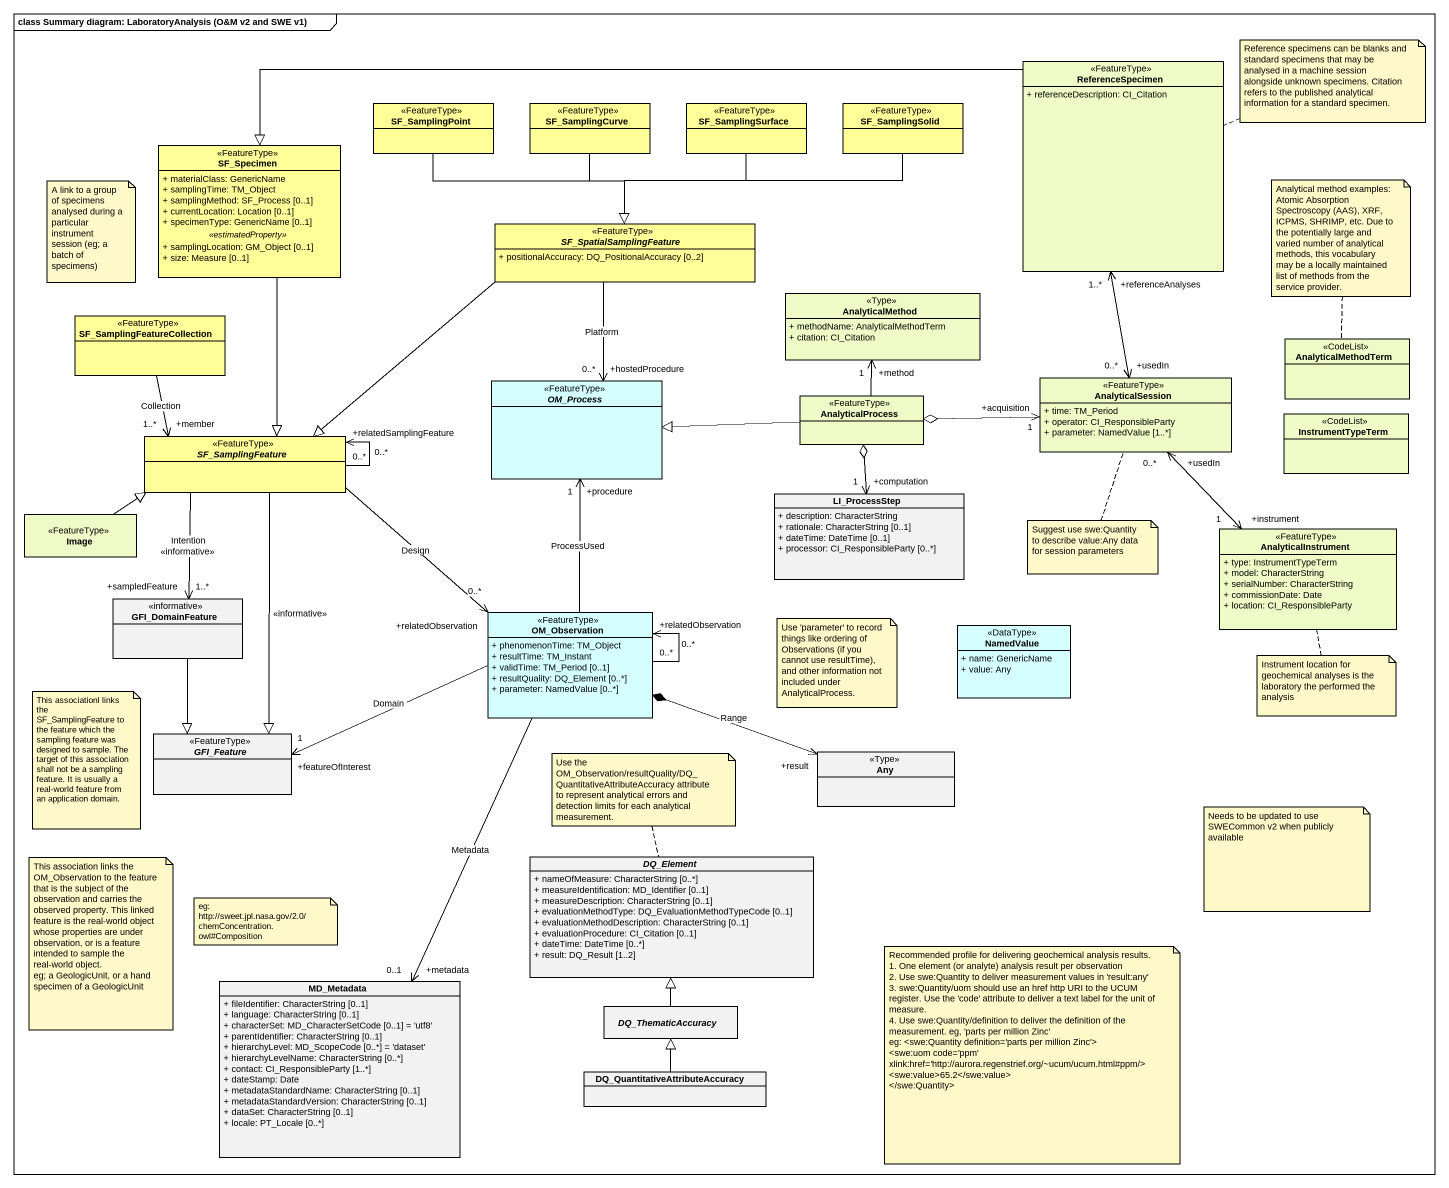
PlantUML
@startuml
mainframe class Summary diagram: LaboratoryAnalysis (O&M v2 and SWE v1)
hide circle
hide empty members
skinparam classAttributeIconSize 0
class ReferenceSpecimen <<FeatureType>> #EFFBC6 {
  + referenceDescription: CI_Citation
}
class SF_SamplingPoint <<FeatureType>> #FFFE99
class SF_SamplingCurve <<FeatureType>> #FFFE99
class SF_SamplingSurface <<FeatureType>> #FFFE99
class SF_SamplingSolid <<FeatureType>> #FFFE99
class SF_Specimen <<FeatureType>> #FFFE99 {
  + materialClass: GenericName
  + samplingTime: TM_Object
  + samplingMethod: SF_Process [0..1]
  + currentLocation: Location [0..1]
  + specimenType: GenericName [0..1]
  .. <<estimatedProperty>> ..
  + samplingLocation: GM_Object [0..1]
  + size: Measure [0..1]
}
abstract class SF_SpatialSamplingFeature <<FeatureType>> #FFFE99 {
  + positionalAccuracy: DQ_PositionalAccuracy [0..2]
}
class AnalyticalMethod <<Type>> #EFFBC6 {
  + methodName: AnalyticalMethodTerm
  + citation: CI_Citation
}
class SF_SamplingFeatureCollection <<FeatureType>> #FFFE99
class AnalyticalMethodTerm <<CodeList>> #EFFBC6
class AnalyticalSession <<FeatureType>> #EFFBC6 {
  + time: TM_Period
  + operator: CI_ResponsibleParty
  + parameter: NamedValue [1..*]
}
abstract class OM_Process <<FeatureType>> #D5FFFF
class AnalyticalProcess <<FeatureType>> #EFFBC6
class InstrumentTypeTerm <<CodeList>> #EFFBC6
abstract class SF_SamplingFeature <<FeatureType>> #FFFE99
class LI_ProcessStep {
  + description: CharacterString
  + rationale: CharacterString [0..1]
  + dateTime: DateTime [0..1]
  + processor: CI_ResponsibleParty [0..*]
}
class Image <<FeatureType>> #EFFBC6
class AnalyticalInstrument <<FeatureType>> #EFFBC6 {
  + type: InstrumentTypeTerm
  + model: CharacterString
  + serialNumber: CharacterString
  + commissionDate: Date
  + location: CI_ResponsibleParty
}
class GFI_DomainFeature <<informative>>
class OM_Observation <<FeatureType>> #D5FFFF {
  + phenomenonTime: TM_Object
  + resultTime: TM_Instant
  + validTime: TM_Period [0..1]
  + resultQuality: DQ_Element [0..*]
  + parameter: NamedValue [0..*]
}
class NamedValue <<DataType>> #D5FFFF {
  + name: GenericName
  + value: Any
}
abstract class GFI_Feature <<FeatureType>>
class Any <<Type>>
abstract class DQ_Element {
  + nameOfMeasure: CharacterString [0..*]
  + measureIdentification: MD_Identifier [0..1]
  + measureDescription: CharacterString [0..1]
  + evaluationMethodType: DQ_EvaluationMethodTypeCode [0..1]
  + evaluationMethodDescription: CharacterString [0..1]
  + evaluationProcedure: CI_Citation [0..1]
  + dateTime: DateTime [0..*]
  + result: DQ_Result [1..2]
}
class MD_Metadata {
  + fileIdentifier: CharacterString [0..1]
  + language: CharacterString [0..1]
  + characterSet: MD_CharacterSetCode [0..1] = 'utf8'
  + parentIdentifier: CharacterString [0..1]
  + hierarchyLevel: MD_ScopeCode [0..*] = 'dataset'
  + hierarchyLevelName: CharacterString [0..*]
  + contact: CI_ResponsibleParty [1..*]
  + dateStamp: Date
  + metadataStandardName: CharacterString [0..1]
  + metadataStandardVersion: CharacterString [0..1]
  + dataSet: CharacterString [0..1]
  + locale: PT_Locale [0..*]
}
abstract class DQ_ThematicAccuracy
class "DQ_QuantitativeAttributeAccuracy" as DQ_QuantitativeAttributeAccu
ReferenceSpecimen -left-|> SF_Specimen
SF_SamplingPoint --|> SF_SpatialSamplingFeature
SF_SamplingCurve --|> SF_SpatialSamplingFeature
SF_SamplingSurface --|> SF_SpatialSamplingFeature
SF_SamplingSolid -left-|> SF_SpatialSamplingFeature
SF_Specimen --|> SF_SamplingFeature
SF_SpatialSamplingFeature --> "+hostedProcedure\n0..*" OM_Process : Platform
SF_SpatialSamplingFeature -left-|> SF_SamplingFeature
SF_SamplingFeatureCollection --> "+member\n1..*" SF_SamplingFeature : Collection
AnalyticalSession "+usedIn\n0..*" <-up-> "+referenceAnalyses\n1..*" ReferenceSpecimen
AnalyticalSession "+usedIn\n0..*" <--> "+instrument\n1" AnalyticalInstrument
AnalyticalProcess -up-> "+method\n1" AnalyticalMethod
AnalyticalProcess o-right-> "+acquisition\n1" AnalyticalSession
AnalyticalProcess -left-|> OM_Process
AnalyticalProcess o--> "+computation\n1" LI_ProcessStep
SF_SamplingFeature "0..*" --> "+relatedSamplingFeature\n0..*" SF_SamplingFeature
SF_SamplingFeature --> "+sampledFeature\n1..*" GFI_DomainFeature : Intention\n<<informative>>
SF_SamplingFeature --> "+relatedObservation\n0..*" OM_Observation : Design
SF_SamplingFeature --|> GFI_Feature : <<informative>>
Image -right-|> SF_SamplingFeature
GFI_DomainFeature --|> GFI_Feature
OM_Observation -up-> "+procedure\n1" OM_Process : ProcessUsed
OM_Observation "0..*" --> "+relatedObservation\n0..*" OM_Observation
OM_Observation -left-> "+featureOfInterest\n1" GFI_Feature : Domain
OM_Observation --> "+metadata\n0..1" MD_Metadata : Metadata
Any "+result" <-left-* OM_Observation : Range
DQ_ThematicAccuracy -up-|> DQ_Element
DQ_QuantitativeAttributeAccu -up-|> DQ_ThematicAccuracy
note right of ReferenceSpecimen : Reference specimens can be blanks and standard specimens that may be analysed in a machine session alongside unknown specimens. Citation refers to the published analytical information for a standard specimen.
note as N2
  A link to a group of specimens analysed during a particular instrument session (eg; a batch of specimens)
end note
note top of AnalyticalMethodTerm : Analytical method examples: Atomic Absorption Spectroscopy (AAS), XRF, ICPMS, SHRIMP, etc. Due to the potentially large and varied number of analytical methods, this vocabulary may be a locally maintained list of methods from the service provider.
note bottom of AnalyticalSession : Suggest use swe:Quantity to describe value:Any data for session parameters
note as N5
  Use 'parameter' to record things like ordering of Observations (if you cannot use resultTime), and other information not included under AnalyticalProcess.
end note
note bottom of AnalyticalInstrument : Instrument location for geochemical analyses is the laboratory the performed the analysis
note as N7
  This associationl links the SF_SamplingFeature to the feature which the sampling feature was designed to sample. The target of this association shall not be a sampling feature. It is usually a real-world feature from an application domain.
end note
note top of DQ_Element : Use the OM_Observation/resultQuality/DQ_QuantitativeAttributeAccuracy attribute to represent analytical errors and detection limits for each analytical measurement.
note as N9
  Needs to be updated to use SWECommon v2 when publicly available
end note
note as N10
  This association links the OM_Observation to the feature that is the subject of the observation and carries the observed property. This linked feature is the real-world object whose properties are under observation, or is a feature intended to sample the real-world object.
  eg; a GeologicUnit, or a hand specimen of a GeologicUnit
end note
note as N11
  eg: http://sweet.jpl.nasa.gov/2.0/chemConcentration.owl#Composition
end note
note as N12
  Recommended profile for delivering geochemical analysis results.
  1. One element (or analyte) analysis result per observation
  2. Use swe:Quantity to deliver measurement values in 'result:any'
  3. swe:Quantity/uom should use an href http URI to the UCUM register. Use the 'code' attribute to deliver a text label for the unit of measure.
  4. Use swe:Quantity/definition to deliver the definition of the measurement. eg, 'parts per million Zinc'
  eg: <swe:Quantity definition='parts per million Zinc'>
  <swe:uom code='ppm' xlink:href='http://aurora.regenstrief.org/~ucum/ucum.html#ppm/>
  <swe:value>65.2</swe:value>
  </swe:Quantity>
end note
@enduml
